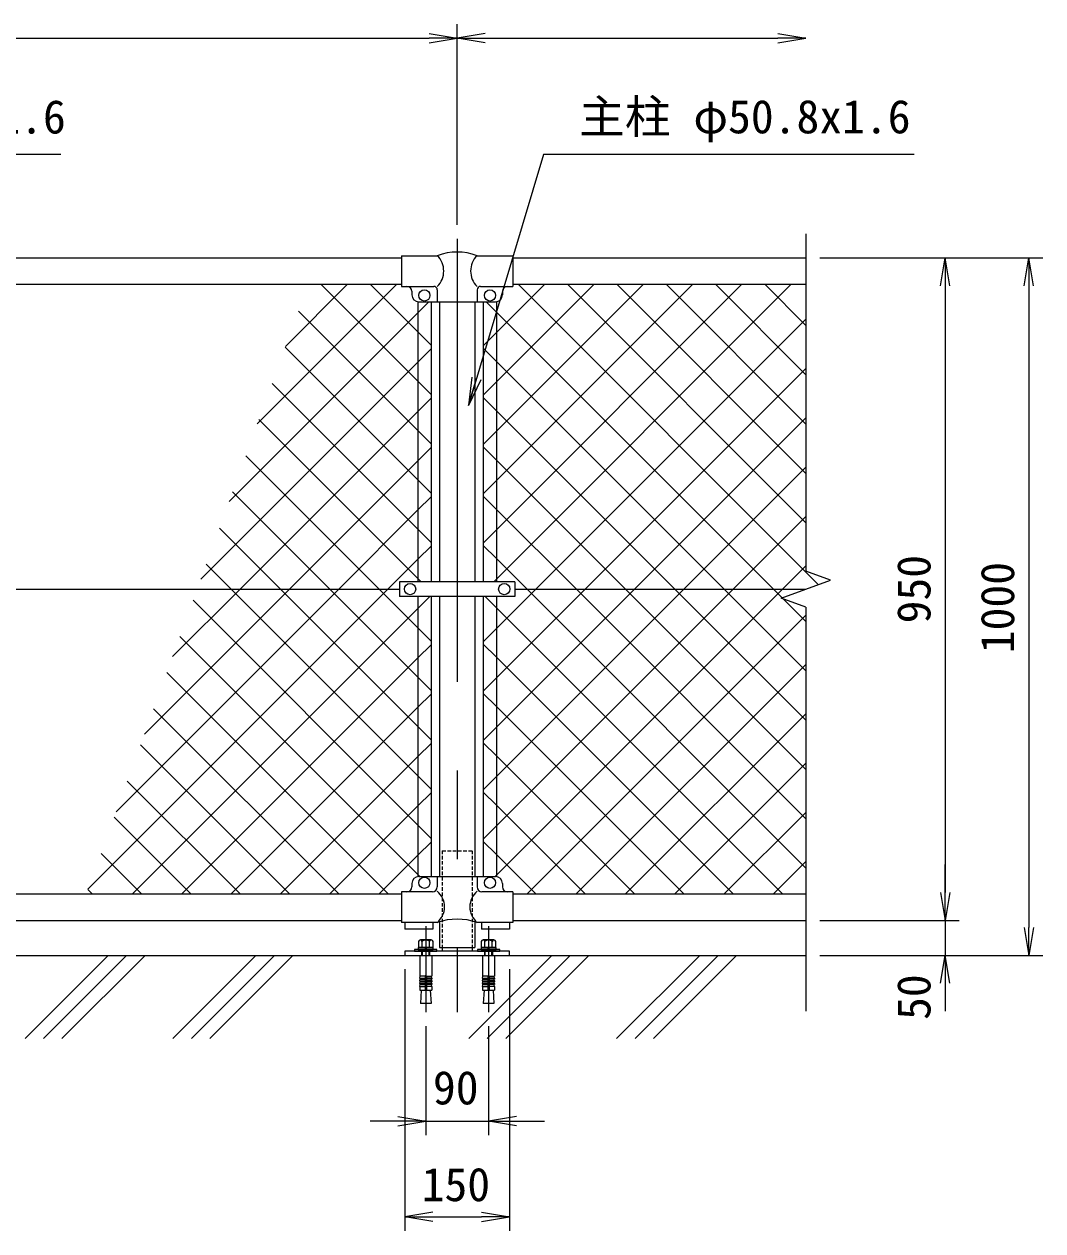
# Model space of a CAD drawing. Units: millimetres, scale not verified. Extents: x -4200 to 4200, y -2970 to 2970.
# Drawn here: x -2006 to -545, y 265 to 1995 of the extents above; entities that cross this region are included whole.
import ezdxf
from ezdxf.enums import TextEntityAlignment as Align

# ---------------------------------------------------------------- set-up
doc = ezdxf.new("R2010")
doc.units = ezdxf.units.MM
doc.header["$LTSCALE"] = 20
doc.linetypes.add('USER1', pattern=[50.8, 31.75, -6.35, 6.35, -6.35])
doc.linetypes.add('USER2', pattern=[0.375, 0.25, -0.125])
for name, color, linetype, lineweight in [('0-0_D-BMK', 2, 'USER1', 13), ('0-1_D-STR1', 1, 'Continuous', 18), ('0-2_D-STR-DIM', 7, 'Continuous', 9), ('0-3_0', 3, 'Continuous', 18), ('0-5_D-STR3', 3, 'Continuous', 13), ('0-6_D-STR2', 7, 'Continuous', 9), ('0-7_D-STR-TXT', 7, 'Continuous', 9), ('0-B_D-BGD', 7, 'Continuous', 9), ('0-D_D-DCR-HCH', 7, 'Continuous', 9)]:
    doc.layers.add(name, color=color, linetype=linetype, lineweight=lineweight)
doc.styles.add('ＭＳ ゴシック', font='')
doc.styles.get('ＭＳ ゴシック').set_extended_font_data('MS Gothic')

# ---------------------------------------------------------------- blocks, each defined once
blk = doc.blocks.new('_Open')
at = {"layer": '0-3_0', "color": 7, "lineweight": 9}
blk.add_line((-20, 3.33), (0, 0), dxfattribs=at)
blk.add_lwpolyline([(-20, -3.33), (0, 0), (-20, 0)], dxfattribs=at)

msp = doc.modelspace()

# ---------------------------------------------------------------- linework, layer by layer
at = {"layer": '0-0_D-BMK'}
for p, q in [((-1384.97, 1687.06), (-1384.97, 578.6)), ((-1429.97, 701.6), (-1429.97, 578.6)), ((-1339.97, 701.6), (-1339.97, 578.6))]:
    msp.add_line(p, q, dxfattribs=at)
at = {"layer": '0-1_D-STR1'}
for p, q in [((-3304.97, 1660), (-1464.97, 1660)), ((-1304.97, 1660), (-884.97, 1660)), ((-3304.97, 1622), (-1464.97, 1622)), ((-1304.97, 1622), (-884.97, 1622)), ((-1410.37, 1597), (-1410.37, 1195.5)), ((-1359.57, 1597), (-1359.57, 1195.5)), ((-1410.37, 1174.5), (-1410.37, 773)), ((-1359.57, 1174.5), (-1359.57, 773)), ((-3304.97, 748), (-1464.97, 748)), ((-1304.97, 748), (-884.97, 748)), ((-3304.97, 710), (-1464.97, 710)), ((-1304.97, 710), (-884.97, 710)), ((-1410.37, 707), (-1410.37, 671)), ((-1359.57, 707), (-1359.57, 671)), ((-1410.37, 671), (-1359.57, 671))]:
    msp.add_line(p, q, dxfattribs=at)
at = {"layer": '0-2_D-STR-DIM'}
for p, q in [((-1384.97, 1707.06), (-1384.97, 1995)), ((-1384.97, 1707.06), (-1384.97, 1995)), ((-3344.97, 1975), (-1424.97, 1975)), ((-1344.97, 1975), (-924.97, 1975)), ((-884.97, 1694.26), (-884.97, 1210.65)), ((-864.97, 1660), (-664.97, 1660)), ((-864.97, 1660), (-544.97, 1660)), ((-684.97, 1620), (-684.97, 750)), ((-564.97, 1620), (-564.97, 700)), ((-920.21, 1172.17), (-849.74, 1197.83)), ((-849.74, 1197.83), (-884.97, 1210.65)), ((-884.97, 1159.35), (-920.21, 1172.17)), ((-884.97, 1159.35), (-884.97, 580)), ((-684.97, 750), (-684.97, 790)), ((-864.97, 710), (-664.97, 710)), ((-864.97, 710), (-664.97, 710)), ((-684.97, 710), (-684.97, 660)), ((-864.97, 660), (-664.97, 660)), ((-864.97, 660), (-544.97, 660)), ((-1459.97, 640), (-1459.97, 264.99)), ((-1309.97, 640), (-1309.97, 264.99)), ((-684.97, 620), (-684.97, 580)), ((-1429.97, 558.6), (-1429.97, 402.17)), ((-1339.97, 558.6), (-1339.97, 402.17)), ((-1469.97, 422.17), (-1509.97, 422.17)), ((-1429.97, 422.17), (-1339.97, 422.17)), ((-1299.97, 422.17), (-1259.97, 422.17)), ((-1419.97, 284.99), (-1349.97, 284.99))]:
    msp.add_line(p, q, dxfattribs=at)
at = {"layer": '0-5_D-STR3'}
for p, q in [((-1464.97, 1663), (-1464.97, 1619)), ((-1464.97, 1663), (-1413.52, 1663)), ((-1356.42, 1663), (-1304.97, 1663)), ((-1304.97, 1663), (-1304.97, 1619)), ((-1464.97, 1619), (-1418.22, 1619)), ((-1449.97, 1612), (-1449.97, 1607)), ((-1413.52, 1614.3), (-1413.52, 1597)), ((-1356.42, 1614.3), (-1356.42, 1597)), ((-1351.72, 1619), (-1304.97, 1619)), ((-1319.97, 1612), (-1319.97, 1607)), ((-1441.47, 1597), (-1441.47, 1195.5)), ((-1439.97, 1597), (-1329.97, 1597)), ((-1422.47, 1597), (-1422.47, 1195.5)), ((-1347.47, 1597), (-1347.47, 1195.5)), ((-1328.47, 1597), (-1328.47, 1195.5)), ((-1467.47, 1195.5), (-1467.47, 1174.5)), ((-1302.47, 1195.5), (-1467.47, 1195.5)), ((-1302.47, 1195.5), (-1302.47, 1174.5)), ((-3307.98, 1185), (-1467.47, 1185)), ((-1302.47, 1185), (-884.97, 1185)), ((-1302.47, 1174.5), (-1467.47, 1174.5)), ((-1441.47, 1174.5), (-1441.47, 772.89)), ((-1422.47, 1174.5), (-1422.47, 773)), ((-1347.47, 1174.5), (-1347.47, 773)), ((-1328.47, 1174.5), (-1328.47, 772.89)), ((-1449.97, 763), (-1449.97, 758)), ((-1439.97, 773), (-1329.97, 773)), ((-1413.52, 773), (-1413.52, 758)), ((-1356.42, 773), (-1356.42, 758)), ((-1319.97, 763), (-1319.97, 758)), ((-1464.97, 751), (-1464.97, 707)), ((-1420.52, 751), (-1464.97, 751)), ((-1304.97, 751), (-1349.42, 751)), ((-1304.97, 751), (-1304.97, 707)), ((-1413.52, 707), (-1464.97, 707)), ((-1459.97, 707), (-1459.97, 697.7)), ((-1419.97, 697.7), (-1459.97, 697.7)), ((-1419.97, 707), (-1419.97, 697.7)), ((-1304.97, 707), (-1356.42, 707)), ((-1349.97, 707), (-1349.97, 697.7)), ((-1309.97, 697.7), (-1349.97, 697.7)), ((-1309.97, 707), (-1309.97, 697.7)), ((-1438.62, 660), (-1421.32, 660)), ((-1406.32, 671), (-1406.32, 666)), ((-1363.62, 671), (-1363.62, 666)), ((-1348.62, 660), (-1331.32, 660))]:
    msp.add_line(p, q, dxfattribs=at)
at = {"layer": '0-5_D-STR3', "linetype": 'USER2'}
for p, q in [((-1406.32, 810), (-1406.32, 671)), ((-1406.32, 810), (-1363.62, 810)), ((-1363.62, 810), (-1363.62, 671))]:
    msp.add_line(p, q, dxfattribs=at)
at = {"layer": '0-5_D-STR3', "lineweight": 18}
for p, q in [((-1440.37, 679.6), (-1440.37, 671.3)), ((-1422.18, 682.1), (-1437.77, 682.1)), ((-1435.97, 682.1), (-1423.97, 682.1)), ((-1435.17, 671.3), (-1435.17, 679.6)), ((-1424.78, 671.3), (-1424.78, 679.6)), ((-1419.58, 671.3), (-1419.58, 679.6)), ((-1350.37, 679.6), (-1350.37, 671.3)), ((-1332.18, 682.1), (-1347.77, 682.1)), ((-1345.97, 682.1), (-1333.97, 682.1)), ((-1345.17, 671.3), (-1345.17, 679.6)), ((-1334.78, 671.3), (-1334.78, 679.6)), ((-1329.58, 671.3), (-1329.58, 679.6)), ((-1445.97, 668.3), (-1445.97, 666)), ((-1413.97, 668.3), (-1445.97, 668.3)), ((-1445.97, 666), (-1413.97, 666)), ((-1419.22, 671.3), (-1440.72, 671.3)), ((-1440.72, 671.3), (-1440.72, 668.3)), ((-1440.72, 668.3), (-1419.22, 668.3)), ((-1440.37, 671.3), (-1419.58, 671.3)), ((-1438.62, 660), (-1438.62, 629.96)), ((-1435.97, 666), (-1435.97, 660)), ((-1434.89, 660), (-1434.89, 666)), ((-1431.47, 671.3), (-1430.67, 668.3)), ((-1428.47, 668.3), (-1429.28, 671.3)), ((-1425.05, 660), (-1425.05, 666)), ((-1423.97, 660), (-1423.97, 666)), ((-1421.32, 660), (-1421.32, 629.96)), ((-1419.22, 668.3), (-1419.22, 671.3)), ((-1413.97, 666), (-1413.97, 668.3)), ((-1355.97, 668.3), (-1355.97, 666)), ((-1323.97, 668.3), (-1355.97, 668.3)), ((-1355.97, 666), (-1323.97, 666)), ((-1329.22, 671.3), (-1350.72, 671.3)), ((-1350.72, 671.3), (-1350.72, 668.3)), ((-1350.72, 668.3), (-1329.22, 668.3)), ((-1350.37, 671.3), (-1329.58, 671.3)), ((-1348.62, 660), (-1348.62, 629.96)), ((-1345.97, 666), (-1345.97, 660)), ((-1344.89, 660), (-1344.89, 666)), ((-1341.47, 671.3), (-1340.67, 668.3)), ((-1338.47, 668.3), (-1339.28, 671.3)), ((-1335.05, 660), (-1335.05, 666)), ((-1333.97, 660), (-1333.97, 666)), ((-1331.32, 660), (-1331.32, 629.96)), ((-1329.22, 668.3), (-1329.22, 671.3)), ((-1323.97, 666), (-1323.97, 668.3)), ((-1430.97, 629.96), (-1438.62, 629.96)), ((-1438.62, 627.46), (-1438.19, 629.92)), ((-1438.62, 627.46), (-1430.97, 627.46)), ((-1438.62, 627.46), (-1438.62, 625.96)), ((-1438.62, 625.96), (-1430.97, 625.96)), ((-1438.62, 623.46), (-1438.19, 625.92)), ((-1438.62, 623.46), (-1430.97, 623.46)), ((-1438.62, 623.46), (-1438.62, 621.96)), ((-1430.97, 629.96), (-1430.97, 610)), ((-1428.97, 629.96), (-1421.32, 629.96)), ((-1428.97, 629.96), (-1428.97, 610)), ((-1421.32, 627.46), (-1428.97, 627.46)), ((-1421.32, 625.96), (-1428.97, 625.96)), ((-1421.32, 623.46), (-1428.97, 623.46)), ((-1421.32, 627.46), (-1421.76, 629.92)), ((-1421.32, 623.46), (-1421.76, 625.92)), ((-1421.32, 627.46), (-1421.32, 625.96)), ((-1421.32, 623.46), (-1421.32, 621.96)), ((-1340.97, 629.96), (-1348.62, 629.96)), ((-1348.62, 627.46), (-1348.19, 629.92)), ((-1348.62, 627.46), (-1340.97, 627.46)), ((-1348.62, 627.46), (-1348.62, 625.96)), ((-1348.62, 625.96), (-1340.97, 625.96)), ((-1348.62, 623.46), (-1348.19, 625.92)), ((-1348.62, 623.46), (-1340.97, 623.46)), ((-1348.62, 623.46), (-1348.62, 621.96)), ((-1340.97, 629.96), (-1340.97, 610)), ((-1338.97, 629.96), (-1331.32, 629.96)), ((-1338.97, 629.96), (-1338.97, 610)), ((-1331.32, 627.46), (-1338.97, 627.46)), ((-1331.32, 625.96), (-1338.97, 625.96)), ((-1331.32, 623.46), (-1338.97, 623.46)), ((-1331.32, 627.46), (-1331.76, 629.92)), ((-1331.32, 623.46), (-1331.76, 625.92)), ((-1331.32, 627.46), (-1331.32, 625.96)), ((-1331.32, 623.46), (-1331.32, 621.96)), ((-1438.62, 621.96), (-1430.97, 621.96)), ((-1438.62, 619.46), (-1438.19, 621.92)), ((-1438.62, 619.46), (-1430.97, 619.46)), ((-1438.62, 619.46), (-1438.62, 617.96)), ((-1438.62, 615.5), (-1438.19, 617.96)), ((-1438.62, 617.96), (-1430.97, 617.96)), ((-1438.62, 615.5), (-1430.97, 615.5)), ((-1438.62, 615.5), (-1438.62, 610)), ((-1438.62, 610), (-1421.32, 610)), ((-1436.47, 610), (-1437.55, 590.9)), ((-1421.32, 621.96), (-1428.97, 621.96)), ((-1421.32, 619.46), (-1428.97, 619.46)), ((-1421.32, 617.96), (-1428.97, 617.96)), ((-1421.32, 615.5), (-1428.97, 615.5)), ((-1423.48, 610), (-1422.4, 590.9)), ((-1421.32, 619.46), (-1421.76, 621.92)), ((-1421.32, 615.5), (-1421.76, 617.96)), ((-1421.32, 619.46), (-1421.32, 617.96)), ((-1421.32, 615.5), (-1421.32, 610)), ((-1348.62, 621.96), (-1340.97, 621.96)), ((-1348.62, 619.46), (-1348.19, 621.92)), ((-1348.62, 619.46), (-1340.97, 619.46)), ((-1348.62, 619.46), (-1348.62, 617.96)), ((-1348.62, 615.5), (-1348.19, 617.96)), ((-1348.62, 617.96), (-1340.97, 617.96)), ((-1348.62, 615.5), (-1340.97, 615.5)), ((-1348.62, 615.5), (-1348.62, 610)), ((-1348.62, 610), (-1331.32, 610)), ((-1346.47, 610), (-1347.55, 590.9)), ((-1331.32, 621.96), (-1338.97, 621.96)), ((-1331.32, 619.46), (-1338.97, 619.46)), ((-1331.32, 617.96), (-1338.97, 617.96)), ((-1331.32, 615.5), (-1338.97, 615.5)), ((-1333.48, 610), (-1332.4, 590.9)), ((-1331.32, 619.46), (-1331.76, 621.92)), ((-1331.32, 615.5), (-1331.76, 617.96)), ((-1331.32, 619.46), (-1331.32, 617.96)), ((-1331.32, 615.5), (-1331.32, 610)), ((-1422.4, 590.9), (-1437.55, 590.9)), ((-1332.4, 590.9), (-1347.55, 590.9))]:
    msp.add_line(p, q, dxfattribs=at)
at = {"layer": '0-5_D-STR3'}
msp.add_lwpolyline([(-1459.97, 660), (-1309.97, 660), (-1309.97, 666), (-1459.97, 666)], close=True, dxfattribs=at)
for centre in [(-1431.97, 1606), (-1337.97, 1606), (-1452.47, 1185), (-1317.47, 1185), (-1431.97, 764), (-1337.97, 764)]:
    msp.add_circle(centre, 8, dxfattribs=at)
for centre, radius, start, end in [((-1384.97, 1588.27), 80, 69.0916, 110.9084), ((-1434.78, 1641), 30.59, 314.01503, 45.98497), ((-1335.17, 1641), 30.59, 134.01503, 225.98497), ((-1456.97, 1612), 7, 0, 90), ((-1418.22, 1614.3), 4.7, 0, 90), ((-1351.72, 1614.3), 4.7, 90, 180), ((-1312.97, 1612), 7, 90, 180), ((-1439.97, 1607), 10, 180, 270), ((-1329.97, 1607), 10, 270, 0), ((-1439.97, 763), 10, 90, 180), ((-1329.97, 763), 10, 0, 90), ((-1456.97, 758), 7, 270, 0), ((-1420.52, 758), 7, 270, 0), ((-1432.65, 729.44), 29.48, 310.4464, 49.5536), ((-1337.3, 729.44), 29.48, 130.4464, 229.5536), ((-1349.42, 758), 7, 180, 270), ((-1312.97, 758), 7, 180, 270), ((-1384.97, 626.51), 85.4, 70.46947, 109.53053)]:
    msp.add_arc(centre, radius, start, end, dxfattribs=at)
at = {"layer": '0-5_D-STR3', "lineweight": 18}
for centre, radius, start, end in [((-1437.77, 679.5), 2.6, 2.20423, 177.79577), ((-1429.97, 675.45), 6.65, 38.61324, 141.38676), ((-1422.18, 679.5), 2.6, 2.20423, 177.79577), ((-1347.77, 679.5), 2.6, 2.20423, 177.79577), ((-1339.97, 675.45), 6.65, 38.61324, 141.38676), ((-1332.18, 679.5), 2.6, 2.20423, 177.79577), ((-1429.97, 629.96), 1, 0, 180), ((-1339.97, 629.96), 1, 0, 180)]:
    msp.add_arc(centre, radius, start, end, dxfattribs=at)
at = {"layer": '0-6_D-STR2'}
for p, q in [((-1671.67, 1421.81), (-1471.48, 1622)), ((-1631.2, 1532.99), (-1542.19, 1622)), ((-1441.47, 1483.11), (-1580.36, 1622)), ((-1441.47, 1553.82), (-1509.65, 1622)), ((-1328.47, 1552.87), (-1259.35, 1622)), ((-1328.47, 1482.16), (-1188.64, 1622)), ((-1328.47, 1411.45), (-1117.93, 1622)), ((-1328.47, 1340.74), (-1047.22, 1622)), ((-1328.47, 1270.03), (-976.51, 1622)), ((-867.04, 1191.53), (-1297.52, 1622)), ((-884.97, 1280.17), (-1226.81, 1622)), ((-884.97, 1350.88), (-1156.1, 1622)), ((-884.97, 1421.59), (-1085.39, 1622)), ((-884.97, 1492.3), (-1014.67, 1622)), ((-884.97, 1563.01), (-943.96, 1622)), ((-1441.47, 1412.4), (-1612.75, 1583.68)), ((-1272.08, 1185), (-884.97, 1572.11)), ((-1422.47, 1534.82), (-1441.47, 1553.82)), ((-1347.47, 1533.87), (-1328.47, 1552.87)), ((-1441.47, 1341.69), (-1631.62, 1531.84)), ((-1328.47, 1511.54), (-1347.47, 1530.54)), ((-1001.94, 1185), (-1328.47, 1511.54)), ((-1201.37, 1185), (-884.97, 1501.4)), ((-1441.47, 1270.98), (-1650.49, 1480)), ((-1422.47, 1464.11), (-1441.47, 1483.11)), ((-1347.47, 1463.16), (-1328.47, 1482.16)), ((-1441.47, 1439.87), (-1422.47, 1458.87)), ((-1328.47, 1440.82), (-1347.47, 1459.82)), ((-1696.35, 1185), (-1441.47, 1439.87)), ((-1072.65, 1185), (-1328.47, 1440.82)), ((-1130.66, 1185), (-884.97, 1430.69)), ((-1422.47, 1393.4), (-1441.47, 1412.4)), ((-1347.47, 1392.45), (-1328.47, 1411.45)), ((-1441.47, 1369.16), (-1422.47, 1388.16)), ((-1328.47, 1370.11), (-1347.47, 1389.11)), ((-1496.91, 1185), (-1688.23, 1376.31)), ((-1625.64, 1185), (-1441.47, 1369.16)), ((-1143.36, 1185), (-1328.47, 1370.11)), ((-1059.95, 1185), (-884.97, 1359.98)), ((-1422.47, 1322.69), (-1441.47, 1341.69)), ((-1347.47, 1321.74), (-1328.47, 1340.74)), ((-1567.62, 1185), (-1707.1, 1324.47)), ((-1441.47, 1298.45), (-1422.47, 1317.45)), ((-1328.47, 1299.4), (-1347.47, 1318.4)), ((-1554.93, 1185), (-1441.47, 1298.45)), ((-1214.07, 1185), (-1328.47, 1299.4)), ((-989.24, 1185), (-884.97, 1289.27)), ((-1638.33, 1185), (-1725.97, 1272.63)), ((-1422.47, 1251.98), (-1441.47, 1270.98)), ((-1347.47, 1251.03), (-1328.47, 1270.03)), ((-1441.47, 1227.74), (-1422.47, 1246.74)), ((-1328.47, 1228.69), (-1347.47, 1247.69)), ((-1284.78, 1185), (-1328.47, 1228.69)), ((-1709.05, 1185), (-1744.83, 1220.79)), ((-1484.22, 1185), (-1441.47, 1227.74)), ((-1914.45, 754.76), (-1484.22, 1185)), ((-1873.99, 865.94), (-1554.93, 1185)), ((-1833.53, 977.11), (-1625.64, 1185)), ((-1793.06, 1088.29), (-1696.35, 1185)), ((-1441.47, 917.43), (-1709.05, 1185)), ((-1441.47, 988.14), (-1638.33, 1185)), ((-1441.47, 1058.85), (-1567.62, 1185)), ((-1441.47, 1129.56), (-1496.91, 1185)), ((-1328.47, 1128.61), (-1272.08, 1185)), ((-1328.47, 1057.9), (-1201.37, 1185)), ((-1328.47, 987.19), (-1130.66, 1185)), ((-1328.47, 916.48), (-1059.95, 1185)), ((-1328.47, 845.77), (-989.24, 1185)), ((-884.97, 785.19), (-1284.78, 1185)), ((-884.97, 855.9), (-1214.07, 1185)), ((-884.97, 926.61), (-1143.36, 1185)), ((-884.97, 997.32), (-1072.65, 1185)), ((-884.97, 1068.04), (-1001.94, 1185)), ((-884.97, 1138.75), (-917.37, 1171.14)), ((-1284.82, 748), (-884.97, 1147.85)), ((-1422.47, 1110.56), (-1441.47, 1129.56)), ((-1347.47, 1109.61), (-1328.47, 1128.61)), ((-1441.47, 1086.32), (-1422.47, 1105.32)), ((-1328.47, 1087.27), (-1347.47, 1106.27)), ((-1779.8, 748), (-1441.47, 1086.32)), ((-989.2, 748), (-1328.47, 1087.27)), ((-1214.11, 748), (-884.97, 1077.13)), ((-1484.18, 748), (-1801.44, 1065.26)), ((-1422.47, 1039.85), (-1441.47, 1058.85)), ((-1347.47, 1038.9), (-1328.47, 1057.9)), ((-1441.47, 1015.61), (-1422.47, 1034.61)), ((-1328.47, 1016.56), (-1347.47, 1035.56)), ((-1554.89, 748), (-1820.31, 1013.42)), ((-1709.08, 748), (-1441.47, 1015.61)), ((-1059.91, 748), (-1328.47, 1016.56)), ((-1143.4, 748), (-884.97, 1006.42)), ((-1422.47, 969.14), (-1441.47, 988.14)), ((-1347.47, 968.19), (-1328.47, 987.19)), ((-1625.6, 748), (-1839.18, 961.58)), ((-1441.47, 944.9), (-1422.47, 963.9)), ((-1328.47, 945.85), (-1347.47, 964.85)), ((-1638.37, 748), (-1441.47, 944.9)), ((-1130.62, 748), (-1328.47, 945.85)), ((-1072.69, 748), (-884.97, 935.71)), ((-1422.47, 898.43), (-1441.47, 917.43)), ((-1696.31, 748), (-1858.05, 909.74)), ((-1347.47, 897.48), (-1328.47, 916.48)), ((-1441.47, 874.19), (-1422.47, 893.19)), ((-1328.47, 875.14), (-1347.47, 894.14)), ((-1567.66, 748), (-1441.47, 874.19)), ((-1201.34, 748), (-1328.47, 875.14)), ((-1767.02, 748), (-1876.92, 857.9)), ((-1001.98, 748), (-884.97, 865)), ((-1347.47, 826.77), (-1328.47, 845.77)), ((-1441.47, 803.48), (-1422.47, 822.48)), ((-1328.47, 804.43), (-1347.47, 823.43)), ((-1837.73, 748), (-1895.79, 806.05)), ((-1496.95, 748), (-1441.47, 803.48)), ((-1272.05, 748), (-1328.47, 804.43)), ((-931.27, 748), (-884.97, 794.29)), ((-1908.44, 748), (-1914.65, 754.21))]:
    msp.add_line(p, q, dxfattribs=at)
for points in [[(-1332.3, 1195.5), (-1328.47, 1199.32), (-905.8, 1622)], [(-1712.13, 1310.64), (-1441.47, 1581.3), (-1425.77, 1597)], [(-918.89, 1172.66), (-931.23, 1185), (-1328.47, 1582.25), (-1343.23, 1597)], [(-1752.6, 1199.46), (-1441.47, 1510.58), (-1422.47, 1529.58)], [(-1436.7, 1195.5), (-1441.47, 1200.27), (-1669.36, 1428.16)], [(-1330.53, 773), (-1328.47, 775.06), (-918.53, 1185), (-884.97, 1218.56)], [(-1850.51, 748), (-1441.47, 1157.03), (-1424.01, 1174.5)], [(-1422.47, 827.72), (-1441.47, 846.72), (-1763.7, 1168.95)], [(-918.49, 748), (-1328.47, 1157.98), (-1344.99, 1174.5)], [(-1438.47, 773), (-1441.47, 776.01), (-1782.57, 1117.1)]]:
    msp.add_lwpolyline(points, dxfattribs=at)
at = {"layer": '0-7_D-STR-TXT'}
for points in [[(-1953.16, 1808), (-2489.46, 1808), (-2548.1, 1651.43)], [(-729.36, 1808), (-1261.02, 1808), (-1368.3, 1450.38)]]:
    msp.add_lwpolyline(points, dxfattribs=at)
at = {"layer": '0-B_D-BGD'}
msp.add_line((-3709.97, 660), (-884.97, 660), dxfattribs=at)
at = {"layer": '0-D_D-DCR-HCH'}
for p, q in [((-2004.78, 540.94), (-1885.71, 660)), ((-1978.26, 540.94), (-1859.2, 660)), ((-1951.74, 540.94), (-1832.68, 660)), ((-1792.64, 540.94), (-1673.58, 660)), ((-1766.13, 540.94), (-1647.07, 660)), ((-1739.61, 540.94), (-1620.55, 660)), ((-1368.38, 540.94), (-1249.32, 660)), ((-1341.86, 540.94), (-1222.8, 660)), ((-1315.35, 540.94), (-1196.29, 660)), ((-1156.25, 540.94), (-1037.19, 660)), ((-1129.73, 540.94), (-1010.67, 660)), ((-1103.22, 540.94), (-984.15, 660))]:
    msp.add_line(p, q, dxfattribs=at)

# ---------------------------------------------------------------- block references
at = {"layer": '0-2_D-STR-DIM', "xscale": 2, "yscale": 2}
for p in [(-1384.97, 1975), (-884.97, 1975), (-1429.97, 422.17), (-1309.97, 284.99)]:
    msp.add_blockref('_Open', p, dxfattribs=at)
for p, rotation in [((-1384.97, 1975), 180), ((-684.97, 1660), 90), ((-564.97, 1660), 90), ((-684.97, 710), 270), ((-684.97, 710), 270), ((-564.97, 660), 270), ((-684.97, 660), 90), ((-1339.97, 422.17), 180), ((-1459.97, 284.99), 180)]:
    msp.add_blockref('_Open', p, dxfattribs=dict(at, rotation=rotation))
at = {"layer": '0-7_D-STR-TXT', "xscale": 2, "yscale": 2, "rotation": 253.30154}
msp.add_blockref('_Open', (-1368.88, 1448.47), dxfattribs=at)

# ---------------------------------------------------------------- texts
at = {"layer": '0-2_D-STR-DIM', "style": 'ＭＳ ゴシック'}
for s, p in [('950', (-691.72, 1135.87)), ('1000', (-571.72, 1093.1)), ('50', (-691.72, 567.37))]:
    msp.add_text(s, height=48.09, rotation=90, dxfattribs=at).set_placement(p, align=Align.BOTTOM_LEFT)
for s, p in [('90', (-1419.72, 431.84)), ('150', (-1435.9, 293.13))]:
    msp.add_text(s, height=48.09, dxfattribs=at).set_placement(p, align=Align.BOTTOM_LEFT)
at = {"layer": '0-7_D-STR-TXT', "style": 'ＭＳ ゴシック'}
for s, p in [('胴縁 \u300038.1x1.6', (-2437.52, 1823.78)), ('主柱 φ50.8x1.6', (-1210.1, 1824.01))]:
    msp.add_text(s, height=48.09, dxfattribs=at).set_placement(p, align=Align.BOTTOM_LEFT)

doc.saveas('drawing.dxf')
